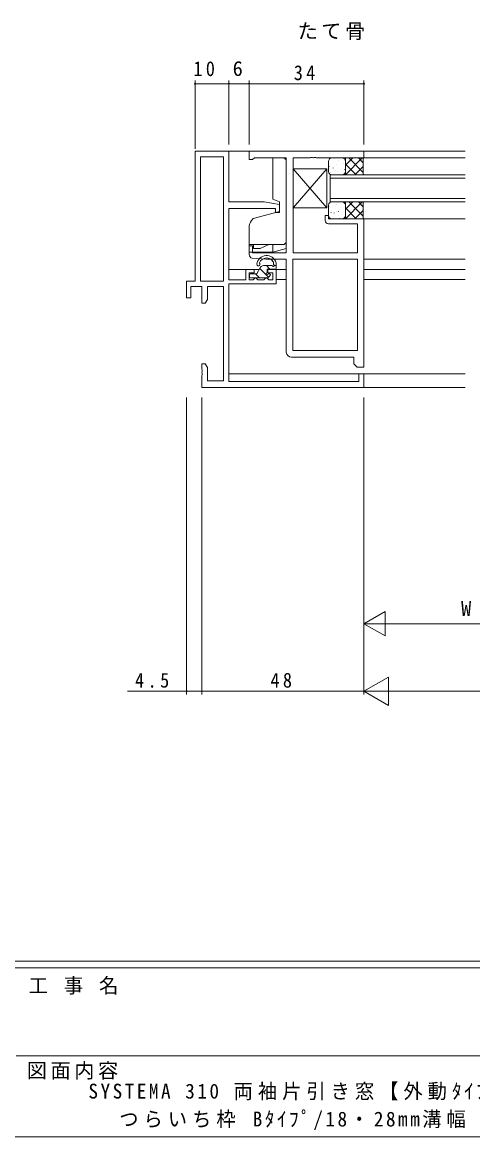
# Model space of a CAD drawing. Units: millimetres, scale not verified. Extents: x -594 to 539, y -420 to 386.
# Drawn here: x -36.2 to 97.2, y -420 to -89.8 of the extents above; entities that cross this region are included whole.
import ezdxf
from ezdxf.enums import TextEntityAlignment as Align

# ---------------------------------------------------------------- set-up
doc = ezdxf.new("R2010")
doc.units = ezdxf.units.MM
doc.header["$LTSCALE"] = 2
doc.linetypes.add('DASHED3', pattern=[4, 3, -1])
for name, color, linetype, lineweight in [('0-1_YKK_ZWAK', 7, 'Continuous', 9), ('0-3_YKK_11', 7, 'Continuous', 9), ('0-4_YKK_12', 2, 'Continuous', 9), ('0-5_YKK_13', 4, 'Continuous', 9), ('0-6_YKK_D', 6, 'Continuous', 9)]:
    doc.layers.add(name, color=color, linetype=linetype, lineweight=lineweight)
doc.layers.add('0-2_USER1', color=7, linetype='Continuous')
doc.styles.add('ＭＳ ゴシック', font='')
doc.styles.get('ＭＳ ゴシック').set_extended_font_data('MS Gothic')

msp = doc.modelspace()

# ---------------------------------------------------------------- linework, layer by layer
at = {"layer": '0-1_YKK_ZWAK'}
for p, q in [((510, -367.965), (-590, -367.965)), ((456, -369.965), (-590, -369.965)), ((-38, -395.964), (146, -395.964)), ((-590, -419.965), (456, -419.965))]:
    msp.add_line(p, q, dxfattribs=at)
at = {"layer": '0-3_YKK_11'}
for p, q in [((15, -127.964), (25, -127.964)), ((15, -166.464), (15, -127.964)), ((25, -127.964), (25, -142.964)), ((31, -127.964), (31, -130.464)), ((65, -127.964), (31, -127.964)), ((65, -129.964), (65, -127.964)), ((23.37, -129.594), (16.63, -129.594)), ((16.63, -129.594), (16.63, -166.464)), ((23.37, -166.464), (23.37, -129.594)), ((23.37, -166.464), (23.37, -129.594)), ((31, -130.464), (32, -130.464)), ((32, -130.464), (32.57, -129.894)), ((32.57, -129.894), (42, -129.894)), ((42, -129.894), (42, -158.034)), ((44, -129.894), (49.042, -129.894)), ((44, -158.034), (44, -129.894)), ((49.042, -129.894), (49.225, -129.774)), ((49.225, -129.774), (49.775, -129.774)), ((49.775, -129.774), (49.958, -129.894)), ((49.958, -129.894), (50.042, -129.894)), ((50.042, -129.894), (50.225, -129.774)), ((50.225, -129.774), (50.775, -129.774)), ((50.775, -129.774), (50.958, -129.894)), ((50.958, -129.894), (59.739, -129.894)), ((59.739, -129.894), (60, -129.964)), ((60, -129.964), (65, -129.964)), ((25, -142.964), (35.5, -142.964)), ((38.8, -144.964), (25, -144.964)), ((25, -144.964), (25, -166.064)), ((35.5, -142.964), (40, -143.757)), ((38.8, -146.164), (38.8, -144.964)), ((40, -143.757), (40, -146.164)), ((40, -146.164), (38.8, -146.164)), ((54.5, -146.964), (53.5, -146.964)), ((53.5, -146.964), (53.5, -148.464)), ((54.5, -147.964), (54.5, -146.964)), ((65, -147.964), (54.5, -147.964)), ((65, -191.964), (65, -147.964)), ((54.5, -149.464), (63.07, -149.464)), ((63.07, -149.464), (63.07, -158.034)), ((31, -155.964), (31, -158.61)), ((32, -155.964), (31, -155.964)), ((32, -158.034), (32, -155.964)), ((42, -158.034), (32, -158.034)), ((63.07, -158.034), (44, -158.034)), ((31.913, -159.606), (36, -159.964)), ((36, -159.964), (42, -159.964)), ((42, -159.964), (42, -187.464)), ((43.93, -159.964), (43.93, -187.034)), ((63.07, -159.964), (43.93, -159.964)), ((63.07, -187.034), (63.07, -159.964)), ((63.07, -187.034), (63.07, -159.964)), ((30, -162.964), (32.5, -162.964)), ((30, -166.064), (30, -162.964)), ((31, -163.964), (31, -166.064)), ((32.5, -163.964), (31, -163.964)), ((32.5, -162.964), (32.5, -163.964)), ((36.5, -162.964), (39, -162.964)), ((36.5, -163.964), (36.5, -162.964)), ((38, -163.964), (36.5, -163.964)), ((38, -166.064), (38, -163.964)), ((39, -162.964), (39, -167.264)), ((12.5, -166.464), (15, -166.464)), ((12.5, -171.364), (12.5, -166.464)), ((13.7, -168.094), (13.7, -171.364)), ((17, -168.094), (13.7, -168.094)), ((16.63, -166.464), (23.37, -166.464)), ((17, -172.964), (17, -168.094)), ((18.63, -168.094), (18.63, -171.872)), ((23.37, -168.094), (18.63, -168.094)), ((23.37, -195.964), (23.37, -168.094)), ((25, -166.064), (30, -166.064)), ((39, -167.264), (25, -167.264)), ((25, -167.264), (25, -196.164)), ((31, -166.064), (32.2, -166.064)), ((32.2, -166.064), (32.5, -165.764)), ((32.5, -165.764), (32.8, -165.464)), ((32.8, -165.464), (33, -165.464)), ((33, -165.464), (33.3, -165.764)), ((33.3, -165.764), (33.6, -166.064)), ((33.6, -166.064), (35.4, -166.064)), ((35.4, -166.064), (35.7, -165.764)), ((35.7, -165.764), (36, -165.464)), ((36, -165.464), (36.2, -165.464)), ((36.2, -165.464), (36.5, -165.764)), ((36.5, -165.764), (36.8, -166.064)), ((36.8, -166.064), (38, -166.064)), ((13.7, -171.364), (12.5, -171.364)), ((18, -172.964), (17, -172.964)), ((18.63, -171.872), (18, -172.964)), ((43.93, -187.034), (63.07, -187.034)), ((17, -190.964), (18, -190.964)), ((17, -192.505), (17, -190.964)), ((18, -190.964), (18.63, -192.055)), ((43.5, -188.964), (62, -188.964)), ((62, -188.964), (62, -190.964)), ((62, -190.964), (63, -191.964)), ((17.12, -192.689), (17, -192.505)), ((17, -193.422), (17.12, -193.239)), ((17, -193.505), (17, -193.422)), ((17.12, -193.689), (17, -193.505)), ((17, -194.422), (17.12, -194.239)), ((17, -197.964), (17, -194.422)), ((17.12, -193.239), (17.12, -192.689)), ((17.12, -194.239), (17.12, -193.689)), ((18.63, -192.055), (18.63, -195.964)), ((63, -191.964), (65, -191.964)), ((63.5, -193.964), (65, -193.964)), ((63.5, -196.164), (63.5, -193.964)), ((65, -193.964), (65, -197.964)), ((65, -197.964), (17, -197.964)), ((18.63, -195.964), (23.37, -195.964)), ((25, -196.164), (63.5, -196.164))]:
    msp.add_line(p, q, dxfattribs=at)
for centre, radius, start, end in [((54.5, -148.464), 1, 180, 269.99998), ((32, -158.61), 1, 179.99997, 264.99998), ((43.5, -187.464), 1.5, 180, 269.99998)]:
    msp.add_arc(centre, radius, start, end, dxfattribs=at)
at = {"layer": '0-4_YKK_12'}
for p, q in [((15.3, -127.964), (95, -127.964)), ((65, -129.964), (95, -129.964)), ((55.004, -134.963), (55.004, -142.963)), ((55.004, -134.963), (95, -134.963)), ((55.004, -135.963), (95, -135.963)), ((55.004, -141.963), (95, -141.963)), ((55.004, -142.963), (95, -142.963)), ((65, -147.964), (95, -147.964)), ((65.203, -159.964), (95, -159.964)), ((25, -162.964), (34.05, -162.964)), ((36.3, -162.964), (41.8, -162.964)), ((65.203, -162.962), (95, -162.964)), ((39, -165.967), (41.8, -165.967)), ((65, -165.967), (95, -165.967)), ((25, -193.964), (95, -193.964)), ((17.5, -197.964), (95, -197.964))]:
    msp.add_line(p, q, dxfattribs=at)
at = {"layer": '0-5_YKK_13'}
for p, q in [((38.003, -129.933), (38.003, -142.205)), ((41.003, -129.933), (38.003, -129.933)), ((42.003, -156.762), (42.003, -130.933)), ((54.504, -133.965), (54.504, -130.965)), ((55.504, -129.965), (58.504, -129.965)), ((56.737, -131.84), (56.764, -131.798)), ((57.361, -130.582), (57.363, -130.572)), ((58.866, -131.514), (58.893, -131.471)), ((65, -129.964), (59.504, -129.964)), ((59.504, -132.131), (61.672, -129.964)), ((59.504, -134.96), (64.5, -129.964)), ((59.504, -134.965), (59.504, -129.964)), ((59.504, -130.965), (59.504, -133.965)), ((59.504, -131.768), (62.7, -134.964)), ((60.528, -129.964), (64.8, -134.235)), ((63.357, -129.964), (64.8, -131.407)), ((43.996, -144.713), (43.996, -133.213)), ((43.996, -133.213), (53.996, -133.213)), ((43.996, -133.213), (53.996, -144.713)), ((53.996, -133.213), (44, -144.713)), ((53.996, -133.213), (53.996, -144.713)), ((54.707, -132.456), (54.734, -132.414)), ((55.095, -134.398), (55.122, -134.356)), ((58.504, -134.965), (55.504, -134.965)), ((55.901, -133.006), (55.899, -132.907)), ((56.605, -133.804), (56.607, -133.794)), ((57.223, -134.072), (57.251, -134.03)), ((59.232, -134.331), (59.234, -134.321)), ((59.253, -133.456), (59.28, -133.414)), ((59.504, -134.596), (59.87, -134.963)), ((62.328, -134.964), (64.8, -132.492)), ((64.657, -134.964), (64.828, -134.792)), ((65, -134.964), (64.8, -134.764)), ((53.996, -144.713), (43.996, -144.713)), ((54.504, -143.965), (54.504, -146.965)), ((54.916, -144.267), (54.943, -144.225)), ((58.504, -142.965), (55.504, -142.965)), ((56.18, -143.095), (56.178, -142.995)), ((56.946, -143.651), (56.973, -143.608)), ((57.585, -143.074), (57.587, -143.064)), ((59.075, -143.324), (59.102, -143.282)), ((59.462, -145.266), (59.489, -145.224)), ((59.504, -142.963), (59.504, -147.964)), ((59.504, -145.132), (61.672, -142.965)), ((59.504, -147.961), (64.5, -142.965)), ((59.504, -146.965), (59.504, -143.965)), ((59.504, -144.769), (62.7, -147.965)), ((60.528, -142.965), (64.8, -147.236)), ((63.357, -142.965), (64.8, -144.408)), ((65, -142.965), (64.8, -143.165)), ((64.8, -143.165), (64.8, -147.765)), ((32.203, -147.924), (31.705, -148.517)), ((40.003, -145.834), (32.203, -147.924)), ((55.303, -146.209), (55.33, -146.167)), ((55.504, -147.965), (58.504, -147.965)), ((56.225, -146.319), (56.223, -146.219)), ((56.909, -145.955), (56.911, -145.946)), ((57.432, -145.882), (57.459, -145.84)), ((57.819, -147.824), (57.846, -147.782)), ((59.456, -146.823), (59.458, -146.813)), ((59.491, -146.272), (59.49, -146.172)), ((59.504, -147.597), (59.87, -147.964)), ((65, -147.964), (60.004, -147.964)), ((62.328, -147.965), (64.8, -145.493)), ((64.657, -147.965), (64.828, -147.793)), ((65, -147.965), (64.8, -147.765)), ((31.003, -150.446), (31.003, -157.834)), ((31.003, -157.834), (38.003, -157.834)), ((31.004, -155.634), (32.304, -155.634)), ((32.304, -156.834), (32.304, -155.634)), ((32.304, -156.834), (34.304, -156.834)), ((34.304, -156.834), (36.877, -155.634)), ((36.877, -155.634), (41.004, -155.634)), ((38.003, -155.634), (38.003, -157.834)), ((38.003, -157.834), (42.003, -156.762)), ((38.2, -160.991), (38.2, -161.403)), ((39, -161.128), (39, -162.564)), ((31.1, -164.564), (31.1, -165.164)), ((31.4, -164.264), (33.3, -164.264)), ((32.904, -164.264), (34.104, -165.464)), ((34.397, -162.364), (33.3, -164.264)), ((34.19, -162.721), (36.728, -165.259)), ((35.263, -161.864), (37.739, -161.864)), ((36.161, -161.864), (37.161, -162.864)), ((36.3, -162.864), (38.7, -162.864)), ((36.3, -163.964), (36.3, -162.864)), ((36.6, -164.264), (37, -164.264)), ((37.212, -164.776), (36.612, -165.376)), ((38.45, -161.864), (39, -161.864)), ((38.989, -161.864), (39, -161.874)), ((31.4, -165.464), (36.4, -165.464))]:
    msp.add_line(p, q, dxfattribs=at)
at = {"layer": '0-5_YKK_13', "linetype": 'DASHED3'}
msp.add_line((32.304, -155.634), (36.877, -155.634), dxfattribs=at)
at = {"layer": '0-5_YKK_13'}
for points in [[(65, -129.964), (64.8, -130.164), (64.8, -134.764)], [(38.003, -142.205), (40.003, -142.933), (40.003, -145.834)]]:
    msp.add_lwpolyline(points, dxfattribs=at)
for centre, radius, start, end in [((41.003, -130.933), 1, 0, 90), ((55.504, -130.965), 1, 89.99998, 179.99998), ((58.504, -130.965), 1, 0, 90), ((55.504, -133.965), 1, 180, 270), ((58.504, -133.965), 1, 270, 359.99998), ((55.504, -143.965), 1, 89.99998, 179.99998), ((58.504, -143.965), 1, 0, 90), ((34.003, -150.446), 3, 139.99998, 180), ((55.504, -146.965), 1, 180, 270), ((58.504, -146.965), 1, 270, 359.99998), ((41.004, -154.634), 1, 270, 0), ((33.75, -161.5), 0.45, 173.81749, 30.29584), ((36.186, -161.764), 2.9, 15.36215, 173.81749), ((34.397, -161.121), 0.3, 160.24481, 210.29584), ((36.186, -161.764), 2.2, 27.03424, 160.24481), ((38.2, -161.864), 0.25, 213.05573, 56.94426), ((37.7, -160.991), 0.5, 0, 27.03424), ((38.5, -161.403), 0.3, 180, 236.94426), ((38.5, -161.128), 0.5, 0, 15.36215), ((31.4, -164.564), 0.3, 90, 180), ((35.263, -162.864), 1, 90, 149.99998), ((36.3, -164.264), 0.3, 90, 359.99998), ((37, -164.564), 0.3, 315, 90), ((37.739, -162.164), 0.3, 33.05573, 90), ((38.7, -162.564), 0.3, 270, 0), ((31.4, -165.164), 0.3, 180, 270), ((36.4, -165.164), 0.3, 270, 315)]:
    msp.add_arc(centre, radius, start, end, dxfattribs=at)
at = {"layer": '0-6_YKK_D'}
for p, q in [((15, -127.264), (15, -106.964)), ((25, -125.964), (25, -106.964)), ((25, -125.964), (25, -106.964)), ((31, -125.964), (31, -106.964)), ((31, -125.964), (31, -106.964)), ((31, -107.964), (65, -107.964)), ((65, -125.964), (65, -106.964)), ((12.5, -200.964), (12.5, -288.965)), ((17, -200.964), (17, -288.965)), ((17, -200.964), (17, -288.965)), ((65, -200.964), (65, -288.965)), ((65, -249.965), (65, -288.965)), ((65, -249.965), (65, -268.965)), ((65, -267.965), (71.235, -264.365)), ((71.235, -271.565), (71.235, -264.365)), ((65, -267.965), (71.235, -271.565)), ((65, -267.965), (77.471, -267.965)), ((72.2, -267.965), (120.8, -267.965)), ((65, -287.965), (72.275, -283.765)), ((72.275, -292.165), (72.275, -283.765)), ((17, -287.965), (65, -287.965)), ((65, -287.965), (72.275, -292.165)), ((65, -287.965), (79.549, -287.965)), ((73.4, -287.965), (356.6, -287.965))]:
    msp.add_line(p, q, dxfattribs=at)
for points in [[(15, -107.964), (25, -107.964), (31, -107.964)], [(17, -287.965), (12.5, -287.965), (-4.98, -287.965)]]:
    msp.add_lwpolyline(points, dxfattribs=at)
for centre, start, end in [((15, -107.964), 0, 180), ((15, -107.964), 180, 0), ((25, -107.964), 0, 180), ((25, -107.964), 0, 180), ((25, -107.964), 180, 0), ((25, -107.964), 180, 0), ((31, -107.964), 0, 180), ((31, -107.964), 0, 180), ((31, -107.964), 180, 0), ((31, -107.964), 180, 0), ((65, -107.964), 0, 180), ((65, -107.964), 180, 0), ((12.5, -287.965), 0, 180), ((12.5, -287.965), 180, 0), ((17, -287.965), 0, 180), ((17, -287.965), 180, 0)]:
    msp.add_arc(centre, 0.128, start, end, dxfattribs=at)

# ---------------------------------------------------------------- texts
at = {"layer": '0-1_YKK_ZWAK', "char_height": 4.399, "attachment_point": 7, "style": 'ＭＳ ゴシック'}
for s, insert in [('\\T1.22;\\W0.95;工\\~事\\~名', (-34.268, -377.869)), ('\\T1.17;図面内容', (-34.832, -403.034))]:
    msp.add_mtext(s, dxfattribs=dict(at, insert=insert))
at = {"layer": '0-2_USER1', "char_height": 4.399, "attachment_point": 7, "style": 'ＭＳ ゴシック'}
for s, insert in [('\\T1.17;たて骨', (45.338, -95.021)), ('\\T1.26;\\W0.95;SYSTEMA\\~310\\~両袖片引き窓【外動ﾀｲﾌﾟ】', (-16.576, -409.178)), ('\\T1.26;\\W0.95;つらいち枠\\~Bﾀｲﾌﾟ/18・28mm溝幅', (-7.433, -418))]:
    msp.add_mtext(s, dxfattribs=dict(at, insert=insert))
at = {"layer": '0-6_YKK_D', "color": 7, "style": 'ＭＳ ゴシック'}
for s, p in [('6', (26.129, -106.964)), ('W', (93.763, -266.965))]:
    msp.add_text(s, height=4.399, dxfattribs=at).set_placement(p, align=Align.BOTTOM_LEFT)
at = {"layer": '0-6_YKK_D', "color": 7, "char_height": 4.399, "attachment_point": 7, "style": 'ＭＳ ゴシック'}
for s, insert in [('\\T1.36;\\W0.9;10', (14.517, -105.773)), ('\\T1.36;\\W0.9;34', (44.228, -106.964)), ('\\T1.38;\\W0.9;4.5', (-2.772, -286.965)), ('\\T1.36;\\W0.9;48', (37.33, -286.965))]:
    msp.add_mtext(s, dxfattribs=dict(at, insert=insert))

doc.saveas('drawing.dxf')
